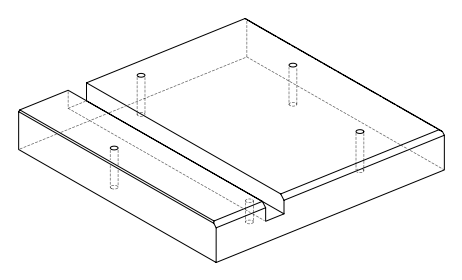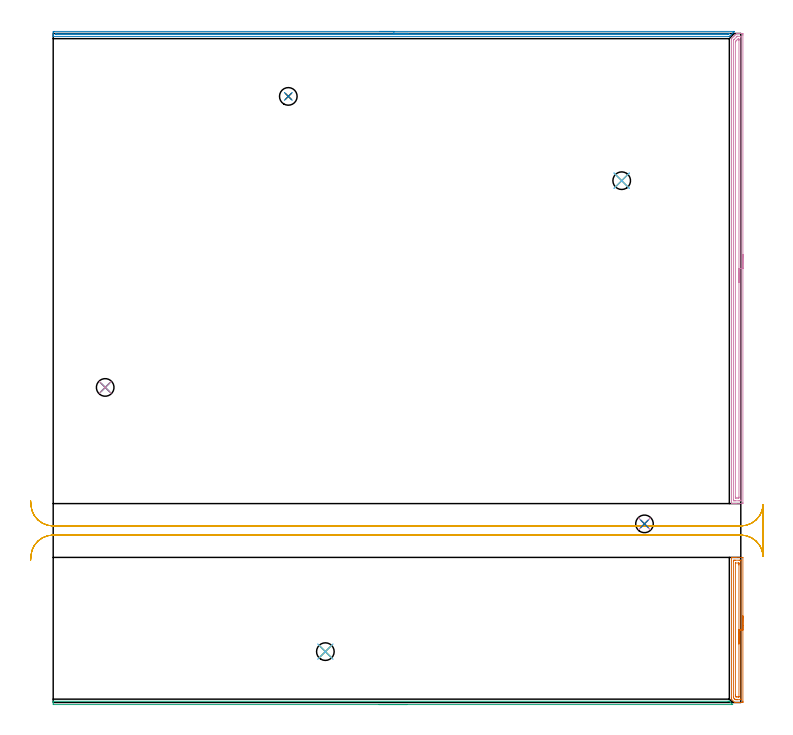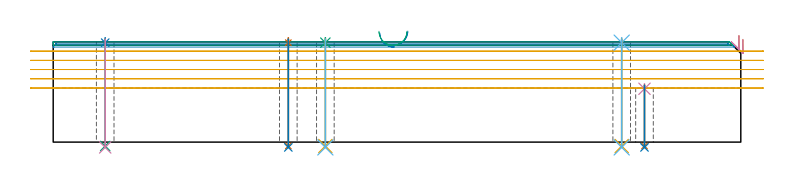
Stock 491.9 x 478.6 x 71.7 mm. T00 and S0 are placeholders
(PLAN: 20 operations, 12 tool changes, 37.3 min)
(1 AREA_MILL | FG_CHAMFER_SURFACE | UGT0205_001 | 2.71 min | 3657 mm3)
(2 AREA_MILL_1 | FG_CHAMFER_SURFACE_1 | UGT0205_001 | 7.92 min | 3358 mm3)
(3 AREA_MILL_2 | FG_CHAMFER_SURFACE_2 | UGT0205_001 | 4.04 min | 1394 mm3)
(4 AREA_MILL_3 | FG_CHAMFER_SURFACE_3 | UGT0205_001 | 8.28 min | 11439 mm3)
(5 MILL_RECTANGULAR_SLOT | SLOT_RECTANGULAR | UGT0201_004 | Follow Part, ap 8, ae 75% | 11.31 min | 624627 mm3)
(6 SPOT_DRILL | STEP1HOLE | NXT0321_9005460120000 | 0.03 min | 1 mm3)
(7 SPOT_DRILL_1 | STEP1HOLE_1 | NXT0321_9005460120000 | 0.03 min | 4 mm3)
(8 SPOT_DRILL_2 | STEP1HOLE_2 | NXT0321_9005460120000 | 0.03 min | 1 mm3)
(9 SPOT_DRILL_3 | STEP1HOLE_3 | NXT0321_9005460120000 | 0.03 min | 2 mm3)
(10 SPOT_DRILL_4 | STEP1HOLE_4 | NXT0321_9005460120000 | 0.04 min | 1 mm3)
(11 DRILL_THROUGH_HOLE_INTO_CENTER | STEP1HOLE | NXT0301_042 | 0.31 min | 2803 mm3)
(12 DRILL_TO_ENLARGE_THROUGH_HOLE | STEP1HOLE | NXT0301_097 | 0.31 min | 6100 mm3)
(13 DRILL_THROUGH_HOLE_INTO_CENTER_1 | STEP1HOLE_1 | NXT0301_042 | 0.31 min | 2797 mm3)
(14 DRILL_TO_ENLARGE_THROUGH_HOLE_1 | STEP1HOLE_1 | NXT0301_097 | 0.31 min | 6097 mm3)
(15 DRILL_THROUGH_HOLE_INTO_CENTER_2 | STEP1HOLE_2 | NXT0301_042 | 0.31 min | 2793 mm3)
(16 DRILL_TO_ENLARGE_THROUGH_HOLE_2 | STEP1HOLE_2 | NXT0301_097 | 0.31 min | 6103 mm3)
(17 DRILL_THROUGH_HOLE_INTO_CENTER_3 | STEP1HOLE_3 | NXT0301_042 | 0.31 min | 2793 mm3)
(18 DRILL_TO_ENLARGE_THROUGH_HOLE_3 | STEP1HOLE_3 | NXT0301_097 | 0.31 min | 6103 mm3)
(19 DRILL_THROUGH_HOLE_INTO_CENTER_4 | STEP1HOLE_4 | NXT0301_042 | 0.18 min | 1507 mm3)
(20 DRILL_TO_ENLARGE_THROUGH_HOLE_4 | STEP1HOLE_4 | NXT0301_097 | 0.19 min | 3293 mm3)
(TOOL UGT0205_001 | Chamfer Mill 20 x 3 x 45 deg. | D20 FL50 Z2)
(TOOL UGT0201_004 | End Mill 32 mm | D32 FL53 Z6)
(TOOL NXT0321_9005460120000 | NC Spot Drill, 142deg, 12mm, Carbide, Uncoated | D12 PA142 FL30 Z2)
(TOOL NXT0301_042 | Carbide Drill 7.1mm [860.1-0710-057A1-MM 2214] | D7.1 PA140 FL85 Z2)
(TOOL NXT0301_097 | Carbide Drill 12.6mm [860.1-1260-063A1-MM 2214] | D12.6 PA140 FL77 Z2)
(OP 1 AREA_MILL)
G17 G21 G94 G90
T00 M6
G54
G17 G0 G90 X493.4 Y61.9 S1061 M3
G43 Z81.7 H0
Z73.5
G94 G1 Y61.862 Z72.628 F250.
Y61.748 Z71.764
Y61.559 Z70.912
Y61.297 Z70.08
Y60.963 Z69.274
Y60.56 Z68.5
Y60.092 Z67.764
Y59.56 Z67.072
Y58.971 Z66.429
Y58.328 Z65.84
Y57.636 Z65.308
Y56.9 Z64.84
Y56.126 Z64.437
Y55.32 Z64.103
Y54.488 Z63.841
Y53.636 Z63.652
Y52.772 Z63.538
Y51.9 Z63.5
Y0.944
X493.399 Y0.601 Z63.501
X493.394 Y0.058 Z63.503
X493.391 Y0.008 Z63.505
X492.853 Y0. Z64.043
X491.077 Z65.818
X490.497 Z66.4
X490.188 Z66.708
X489.609 Z67.287
X489.3 Z67.595
X488.682 Z68.217
X488.141 Z68.758
X487.797 Y0.001 Z69.101
X487.594 Y0.01 Z69.304
X487.523 Y0.078 Z69.375
X487.444 Y0.155 Z69.454
X485.279 Y2.321 Z71.621
X485.217 Y2.386 Z71.683
X485.207 Y2.4 Z71.693
X485.2 Y3.278 Z71.7
Y103.645
X485.203 Y103.79 Z71.688
X485.234 Y103.793 Z71.657
X485.58 Y103.8 Z71.319
X486.017 Z70.882
X486.635 Z70.26
X487.832 Z69.064
X488.412 Z68.482
X492.853 Z64.044
X493.145 Y103.798 Z63.752
X493.392 Y103.79 Z63.505
X493.399 Y103.542 Z63.499
X493.4 Y55.106 Z63.5
Y51.9
X491.986 Z64.914
X491.985 Y2.386 Z64.915
Y2.366
X491.965 Y2.01 Z64.935
X491.458 Y2.002 Z65.442
X489.684 Y2. Z67.216
X489.3 Z67.6
X488.793 Y2.002 Z68.107
X488.412 Y2.01 Z68.488
X488.041 Y2.021 Z68.859
X487.666 Y2.386 Z69.234
X487.523 Y2.527 Z69.377
X486.777 Y3.278 Z70.123
X486.635 Y3.427 Z70.265
X486.615 Y4.17 Z70.285
Y4.191
Y101.414
Y101.434
X486.635 Y101.79 Z70.265
X487.142 Y101.798 Z69.758
X487.523 Y101.799 Z69.377
X488.028 Y101.8 Z68.872
X490.693 Z66.207
X491.077 Y101.799 Z65.823
X491.584 Y101.797 Z65.316
X491.965 Y101.79 Z64.935
X491.984 Y101.414 Z64.916
X491.985 Y101.394 Z64.915
X491.986 Y51.9 Z64.914
X490.572 Z66.328
X490.571 Y4.17 Z66.329
X490.57 Y4.074 Z66.33
X490.567 Y4.027 Z66.333
X490.566 Y4.011 Z66.334
X490.526 Y4.008 Z66.374
X490.356 Y4.001 Z66.544
X489.3 Z67.6
X488.574 Y4.007 Z68.326
X488.496 Y4.015 Z68.404
X488.412 Y4.092 Z68.488
X488.33 Y4.17 Z68.57
X488.247 Y4.256 Z68.653
X488.082 Y4.43 Z68.818
X488.035 Y4.488 Z68.865
X488.033 Y4.508 Z68.867
X488.03 Y4.553 Z68.87
X488.029 Y5.062 Z68.871
X488.028 Y5.447 Z68.872
X488.029 Y99.63 Z68.871
X488.03 Y99.726 Z68.87
X488.033 Y99.773 Z68.867
X488.034 Y99.789 Z68.866
X488.074 Y99.792 Z68.826
X488.244 Y99.799 Z68.656
X490.188 Z66.712
X490.357 Y99.798 Z66.543
X490.47 Y99.794 Z66.43
X490.555 Y99.79 Z66.345
X490.565 Y99.756 Z66.335
X490.567 Y99.63 Z66.333
X490.57 Y99.246 Z66.33
X490.571 Y98.738 Z66.329
X490.572 Y98.353 Z66.328
Y51.9
Y51.028 Z66.367
Y50.164 Z66.48
Y49.312 Z66.669
Y48.48 Z66.932
Y47.674 Z67.265
Y46.9 Z67.668
Y46.164 Z68.137
Y45.472 Z68.668
Y44.829 Z69.257
Y44.24 Z69.901
Y43.708 Z70.593
Y43.24 Z71.328
Y42.837 Z72.102
Y42.503 Z72.908
Y42.241 Z73.74
Y42.052 Z74.592
Y41.938 Z75.457
Y41.9 Z76.328
G0 Z81.7
M5
M2
(OP 2 AREA_MILL_1)
G17 G21 G94 G90
T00 M6
G54
G17 G0 G90 X233.7 Y480.1 S1061 M3
G43 Z81.7 H0
Z78.
G94 G1 X233.738 Z77.128 F250.
X233.852 Z76.263
X234.041 Z75.412
X234.303 Z74.58
X234.637 Z73.774
X235.04 Z73.
X235.508 Z72.264
X236.04 Z71.572
X236.629 Z70.929
X237.272 Z70.34
X237.964 Z69.808
X238.7 Z69.34
X239.474 Z68.937
X240.28 Z68.603
X241.112 Z68.341
X241.963 Z68.152
X242.828 Z68.038
X243.7 Z68.
X487.127
X487.373 Y480.095 Z68.004
X487.382 Y480.093 Z68.006
X487.373 Y480.073 Z68.026
X486.882 Y479.58 Z68.516
X486.311 Y479.011 Z69.088
X486.182 Y478.881 Z69.217
X485.995 Y478.693 Z69.403
X485.446 Y478.146 Z69.954
X485.109 Y477.807 Z70.289
X484.581 Y477.281 Z70.819
X484.222 Y476.92 Z71.176
X484.097 Y476.796 Z71.303
X483.782 Y476.482 Z71.618
X483.723 Y476.426 Z71.674
X483.7 Y476.407 Z71.693
X483.203 Y476.4 Z71.7
X0.176
X0.009 Y476.403 Z71.688
X0. Y476.43 Z71.661
Y476.809 Z71.291
Y477.11 Z70.989
Y477.807 Z70.288
Y479.042 Z69.055
X0.004 Y479.58 Z68.515
X0.008 Y480.091 Z68.005
X0.104 Y480.094 Z68.002
X0.622 Y480.1 Z68.
X243.7
Y478.686 Z69.414
X483.211
X483.415 Y478.681 Z69.419
X483.505 Y478.679 Z69.421
X483.499 Y478.661 Z69.439
X483.47 Y478.627 Z69.473
X483.373 Y478.525 Z69.575
X482.929 Y478.079 Z70.021
X482.838 Y477.988 Z70.112
X482.704 Y477.857 Z70.243
X482.676 Y477.833 Z70.267
X482.66 Y477.822 Z70.278
X482.638 Y477.82 Z70.28
X482.529 Y477.817 Z70.283
X482.309 Y477.814 Z70.286
X2.187 Y477.815 Z70.285
X2.079 Y477.817 Z70.283
X2.027 Y477.82 Z70.28
X2.01 Y477.822 Z70.278
X2.008 Y477.84 Z70.26
X2.004 Y477.953 Z70.147
X2.001 Y478.212 Z69.888
X2.006 Y478.587 Z69.513
X2.01 Y478.663 Z69.437
X2.015 Y478.68 Z69.42
X2.022 Y478.681 Z69.419
X2.076 Y478.684 Z69.416
X2.186 Y478.685 Z69.415
X2.407 Y478.686 Z69.414
X243.7
X244.572 Z69.452
X245.436 Z69.566
X246.288 Z69.755
X247.12 Z70.017
X247.926 Z70.351
X248.7 Z70.754
X249.436 Z71.223
X250.128 Z71.754
X250.771 Z72.343
X251.36 Z72.986
X251.891 Z73.678
X252.36 Z74.414
X252.763 Z75.188
X253.097 Z75.994
X253.359 Z76.826
X253.548 Z77.678
X253.662 Z78.543
X253.7 Z79.414
G0 Z81.7
M5
M2
(OP 3 AREA_MILL_2)
G17 G21 G94 G90
T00 M6
G54
G17 G0 G90 X253.05 Y-1.5 S1061 M3
G43 Z81.7 H0
Z79.3
G94 G1 X253.012 Z78.428 F250.
X252.898 Z77.564
X252.709 Z76.712
X252.447 Z75.88
X252.113 Z75.074
X251.71 Z74.3
X251.241 Z73.564
X250.71 Z72.872
X250.121 Z72.229
X249.478 Z71.64
X248.786 Z71.108
X248.05 Z70.64
X247.276 Z70.237
X246.47 Z69.903
X245.638 Z69.641
X244.786 Z69.452
X243.922 Z69.338
X243.05 Z69.3
X0.333
X0.001 Y-1.497
X0. Y-0.3 Z70.495
Y0.657 Z71.456
X0.003 Y0.78 Z71.573
X0.01 Y0.898 Z71.688
X0.166 Y0.9 Z71.7
X482.809
X483.7 Y0.898 Z71.698
X483.702
X484.466 Y0.136 Z70.933
X485.194 Y-0.593 Z70.205
X485.339 Y-0.736 Z70.059
X485.91 Y-1.31 Z69.489
X486.083 Y-1.485 Z69.314
X486.084 Y-1.495 Z69.304
X486.083 Y-1.499 Z69.299
X243.05 Y-1.5 Z69.3
X242.178 Z69.338
X241.313 Z69.452
X240.462 Z69.641
X239.63 Z69.903
X238.824 Z70.237
X238.05 Z70.64
X237.314 Z71.108
X236.622 Z71.64
X235.979 Z72.229
X235.39 Z72.872
X234.858 Z73.564
X234.39 Z74.3
X233.987 Z75.074
X233.653 Z75.88
X233.391 Z76.712
X233.202 Z77.564
X233.088 Z78.428
X233.05 Z79.3
G0 Z81.7
M5
M2
(OP 4 AREA_MILL_3)
G17 G21 G94 G90
T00 M6
G54
G17 G0 G90 X493.4 Y320.45 S1061 M3
G43 Z81.7 H0
Z73.5
G94 G1 Y320.412 Z72.628 F250.
Y320.298 Z71.763
Y320.109 Z70.912
Y319.847 Z70.08
Y319.513 Z69.274
Y319.11 Z68.5
Y318.641 Z67.764
Y318.11 Z67.072
Y317.521 Z66.429
Y316.878 Z65.84
Y316.186 Z65.308
Y315.45 Z64.84
Y314.676 Z64.437
Y313.87 Z64.103
Y313.038 Z63.841
Y312.186 Z63.652
Y311.322 Z63.538
Y310.45 Z63.5
Y142.92
X493.396 Y142.573 Z63.502
X493.392 Y142.31 Z63.506
X493.125 Y142.3 Z63.772
X488.412 Z68.483
X487.868 Z69.029
X487.523 Z69.373
X486.98 Z69.917
X486.635 Z70.26
X485.946 Z70.953
X485.624 Z71.275
X485.24 Z71.651
X485.203 Y142.309 Z71.688
X485.2 Y142.473 Z71.7
Y474.406
X485.207 Y474.9 Z71.693
X485.225 Y474.925 Z71.675
X485.747 Y475.449 Z71.15
X486.179 Y475.879 Z70.721
X486.492 Y476.193 Z70.406
X486.635 Y476.337 Z70.261
X487.052 Y476.752 Z69.848
X487.079 Y476.779 Z69.821
X487.386 Y477.086 Z69.513
X487.523 Y477.225 Z69.373
X487.925 Y477.625 Z68.975
X488.012 Y477.712 Z68.888
X488.279 Y477.98 Z68.619
X488.412 Y478.113 Z68.485
X488.877 Y478.576 Z68.023
X488.911 Y478.599 Z67.987
X489.3 Y478.6 Z67.598
X489.373 Z67.526
X490.188 Z66.707
X491.421 Z65.476
X491.965 Z64.929
X492.581 Z64.314
X492.853 Y478.598 Z64.042
X493.391 Y478.592 Z63.505
X493.393 Y478.523 Z63.503
X493.398 Y477.98 Z63.502
X493.4 Y477.43 Z63.5
Y310.45
X491.986 Z64.914
X491.985 Y144.707 Z64.915
Y144.687
X491.965 Y144.31 Z64.935
X491.479 Y144.302 Z65.421
X491.077 Y144.301 Z65.823
X490.593 Y144.3 Z66.307
X487.928 Z68.972
X487.523 Y144.301 Z69.377
X487.037 Y144.302 Z69.863
X486.635 Y144.31 Z70.265
X486.615 Y144.707 Z70.285
Y144.728
Y473.512
Y473.532
X486.635 Y473.873 Z70.265
X486.897 Y474.142 Z70.003
X487.156 Y474.406 Z69.744
X488.943 Y476.193 Z67.957
X489.124 Y476.37 Z67.776
X489.3 Y476.539 Z67.6
X489.363 Y476.59 Z67.537
X489.421 Y476.594 Z67.479
X489.542 Y476.598 Z67.358
X489.784 Y476.6 Z67.116
X491.563 Y476.598 Z65.337
X491.965 Y476.59 Z64.935
X491.985 Y476.193 Z64.915
Y476.172
X491.986 Y310.45 Z64.914
X490.572 Z66.328
X490.571 Y147.003 Z66.329
X490.567 Y146.494 Z66.333
X490.565 Y146.311 Z66.335
X490.379 Y146.303 Z66.521
X490.188 Y146.301 Z66.712
X489.493 Y146.3 Z67.407
X488.605 Z68.295
X488.412 Z68.488
X488.219 Y146.302 Z68.681
X488.091 Y146.306 Z68.809
X488.047 Y146.31 Z68.853
X488.035 Y146.324 Z68.865
X488.033 Y146.366 Z68.867
X488.03 Y146.494 Z68.87
X488.029 Y146.879 Z68.871
X488.028 Y147.387 Z68.872
X488.029 Y472.11 Z68.871
X488.033 Y472.619 Z68.867
X488.035 Y472.807 Z68.865
X488.122 Y472.911 Z68.778
X488.412 Y473.21 Z68.488
X488.562 Y473.362 Z68.338
X488.712 Y473.512 Z68.188
X489.3 Y474.101 Z67.6
X489.453 Y474.253 Z67.447
X489.608 Y474.406 Z67.292
X489.805 Y474.59 Z67.095
X489.998 Y474.598 Z66.902
X490.188 Y474.599 Z66.712
X490.381 Y474.598 Z66.519
X490.51 Y474.594 Z66.39
X490.554 Y474.59 Z66.346
X490.565 Y474.576 Z66.335
X490.567 Y474.534 Z66.333
X490.57 Y474.406 Z66.33
X490.571 Y474.021 Z66.329
X490.572 Y473.512 Z66.328
Y310.45
Y309.578 Z66.366
Y308.713 Z66.48
Y307.862 Z66.669
Y307.03 Z66.931
Y306.224 Z67.265
Y305.45 Z67.668
Y304.714 Z68.137
Y304.022 Z68.668
Y303.379 Z69.257
Y302.79 Z69.901
Y302.258 Z70.593
Y301.79 Z71.328
Y301.387 Z72.102
Y301.053 Z72.908
Y300.791 Z73.74
Y300.602 Z74.592
Y300.488 Z75.457
Y300.45 Z76.328
G0 Z81.7
M5
M2
(OP 5 MILL_RECTANGULAR_SLOT)
G17 G21 G94 G90
T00 M6
G54
G17 G0 G90 X-16.154 Y101.785 S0 M3
G43 Z81.7 H0
Z65.1
G94 G1 X-15.97 Y104.779 F250.
G2 X0. Y119.8 R16. F500.
G1 X491.9
G2 X507.827 Y105.327 R16.
G1 X507.857 Y105.325
G3 X507.9 Y106.499 R16.
G1 Y139.599
G3 X507.857 Y140.774 R16.
G1 X507.827 Y140.772
G2 X491.9 Y126.3 R16.
G1 X0.
G2 X-15.97 Y141.321 R16.
G1 X-16.154 Y144.315 F250.
G0 Y101.785 Z58.5
G1 X-15.97 Y104.779
G2 X0. Y119.8 R16. F500.
G1 X491.9
G2 X507.87 Y104.779 R16.
G1 X507.9
Y141.321
X507.87
G2 X491.9 Y126.3 R16.
G1 X0.
G2 X-15.97 Y141.321 R16.
G1 X-16.154 Y144.315 F250.
G0 Y101.785 Z51.9
G1 X-15.97 Y104.779
G2 X0. Y119.8 R16. F500.
G1 X491.9
G2 X507.87 Y104.779 R16.
G1 X507.9
Y141.321
X507.87
G2 X491.9 Y126.3 R16.
G1 X0.
G2 X-15.97 Y141.321 R16.
G1 X-16.154 Y144.315 F250.
G0 Y101.785 Z45.3
G1 X-15.97 Y104.779
G2 X0. Y119.8 R16. F500.
G1 X491.9
G2 X507.87 Y104.779 R16.
G1 X507.9
Y141.321
X507.87
G2 X491.9 Y126.3 R16.
G1 X0.
G2 X-15.97 Y141.321 R16.
G1 X-16.154 Y144.315 F250.
G0 Y101.785 Z38.7
G1 X-15.97 Y104.779
G2 X0. Y119.8 R16. F500.
G1 X491.9
G2 X507.87 Y104.779 R16.
G1 X507.9
Y141.321
X507.87
G2 X491.9 Y126.3 R16.
G1 X0.
G2 X-15.97 Y141.321 R16.
G1 X-16.154 Y144.315 F250.
G0 Z81.7
M5
M2
(OP 6 SPOT_DRILL)
G17 G21 G94 G90
T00 M6
G54
G17 G0 G90 X406.7 Y373.3 S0 M3
G43 Z81.7 H0
G94 G81 G98 Z71.153 F250. R74.7
G80
M5
M2
(OP 7 SPOT_DRILL_1)
G17 G21 G94 G90
T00 M6
G54
G17 G0 G90 X168.2 Y433.6 S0 M3
G43 Z81.7 H0
G94 G81 G98 Z71.153 F250. R74.7
G80
M5
M2
(OP 8 SPOT_DRILL_2)
G17 G21 G94 G90
T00 M6
G54
G17 G0 G90 X37.2 Y225.4 S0 M3
G43 Z81.7 H0
G94 G81 G98 Z71.153 F250. R74.7
G80
M5
M2
(OP 9 SPOT_DRILL_3)
G17 G21 G94 G90
T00 M6
G54
G17 G0 G90 X194.7 Y36.4 S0 M3
G43 Z81.7 H0
G94 G81 G98 Z71.153 F250. R74.7
G80
M5
M2
(OP 10 SPOT_DRILL_4)
G17 G21 G94 G90
T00 M6
G54
G17 G0 G90 X423. Y127.8 S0 M3
G43 Z81.7 H0
G94 G81 G98 Z38.153 F250. R41.7
G80
M5
M2
(OP 11 DRILL_THROUGH_HOLE_INTO_CENTER)
G17 G21 G94 G90
T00 M6
G54
G17 G0 G90 X406.7 Y373.3 S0 M3
G43 Z81.7 H1
G94 G73 G98 Z-2.792 F250. Q6.772 R73.7
G80
M5
M2
(OP 12 DRILL_TO_ENLARGE_THROUGH_HOLE)
G17 G21 G94 G90
T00 M6
G54
G17 G0 G90 X406.7 Y373.3 S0 M3
G43 Z81.7 H1
G94 G73 G98 Z-3.793 F250. Q12.582 R73.7
G80
M5
M2
(OP 13 DRILL_THROUGH_HOLE_INTO_CENTER_1)
G17 G21 G94 G90
T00 M6
G54
G17 G0 G90 X168.2 Y433.6 S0 M3
G43 Z81.7 H1
G94 G73 G98 Z-2.792 F250. Q6.772 R73.7
G80
M5
M2
(OP 14 DRILL_TO_ENLARGE_THROUGH_HOLE_1)
G17 G21 G94 G90
T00 M6
G54
G17 G0 G90 X168.2 Y433.6 S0 M3
G43 Z81.7 H1
G94 G73 G98 Z-3.793 F250. Q12.582 R73.7
G80
M5
M2
(OP 15 DRILL_THROUGH_HOLE_INTO_CENTER_2)
G17 G21 G94 G90
T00 M6
G54
G17 G0 G90 X37.2 Y225.4 S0 M3
G43 Z81.7 H1
G94 G73 G98 Z-2.792 F250. Q6.772 R73.7
G80
M5
M2
(OP 16 DRILL_TO_ENLARGE_THROUGH_HOLE_2)
G17 G21 G94 G90
T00 M6
G54
G17 G0 G90 X37.2 Y225.4 S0 M3
G43 Z81.7 H1
G94 G73 G98 Z-3.793 F250. Q12.582 R73.7
G80
M5
M2
(OP 17 DRILL_THROUGH_HOLE_INTO_CENTER_3)
G17 G21 G94 G90
T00 M6
G54
G17 G0 G90 X194.7 Y36.4 S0 M3
G43 Z81.7 H1
G94 G73 G98 Z-2.792 F250. Q6.772 R73.7
G80
M5
M2
(OP 18 DRILL_TO_ENLARGE_THROUGH_HOLE_3)
G17 G21 G94 G90
T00 M6
G54
G17 G0 G90 X194.7 Y36.4 S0 M3
G43 Z81.7 H1
G94 G73 G98 Z-3.793 F250. Q12.582 R73.7
G80
M5
M2
(OP 19 DRILL_THROUGH_HOLE_INTO_CENTER_4)
G17 G21 G94 G90
T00 M6
G54
G17 G0 G90 X423. Y127.8 S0 M3
G43 Z81.7 H1
G94 G73 G98 Z-2.792 F250. Q6.915 R40.7
G80
M5
M2
(OP 20 DRILL_TO_ENLARGE_THROUGH_HOLE_4)
G17 G21 G94 G90
T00 M6
G54
G17 G0 G90 X423. Y127.8 S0 M3
G43 Z81.7 H1
G94 G73 G98 Z-3.793 F250. Q10.623 R40.7
G80
M5
M2
